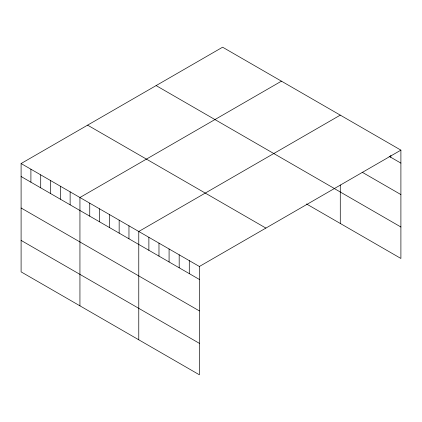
<?xml version="1.0" encoding="UTF-8"?>
<svg xmlns="http://www.w3.org/2000/svg" width="422" height="422" viewBox="0 0 422 422"><rect width="100%" height="100%" fill="white"/><g stroke="black" fill="none" stroke-linecap="round" stroke-linejoin="round"><path stroke-width="0.63" d="M21.1 163.541L199.39 266.477L199.39 374.799L21.1 271.868L21.1 163.541L222.61 47.201L400.9 150.132L400.9 258.459L306.504 203.963M281.448 81.166L79.937 197.507L79.937 305.834M340.28 115.137L138.769 231.478L138.769 339.805M199.39 266.477L400.9 150.132M389.116 156.314L400.9 163.119M362.171 172.218L400.9 194.579M156.114 85.592L334.403 188.528M334.287 188.539L400.9 226.999M87.597 125.149L265.886 228.08M21.1 176.523L199.39 279.459M21.1 207.988L199.39 310.919M21.1 240.403L199.39 343.339M390.798 155.338L390.798 157.285M340.28 185.005L340.28 223.46M189.288 260.643L189.288 273.625M179.181 254.809L179.181 267.791M169.08 248.975L169.08 261.962M158.978 243.141L158.978 256.128M148.876 237.312L148.876 250.293M128.963 225.817L128.963 238.799M119.157 220.152L119.157 233.139M109.351 214.492L109.351 227.474M99.55 208.832L99.55 221.814M89.744 203.172L89.744 216.154M70.131 191.846L70.131 204.828M60.325 186.186L60.325 199.168M50.519 180.526L50.519 193.508M40.712 174.861L40.712 187.848M30.906 169.201L30.906 182.188"/></g></svg>
